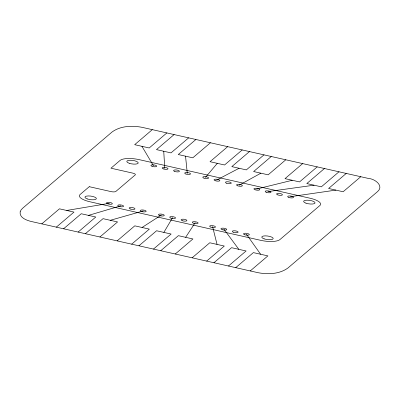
<?xml version="1.0" encoding="UTF-8"?>
<svg xmlns="http://www.w3.org/2000/svg" width="400" height="400" viewBox="0 0 400 400"><rect width="100%" height="100%" fill="white"/><g stroke="black" fill="none" stroke-linecap="round" stroke-linejoin="round"><path stroke-width="0.6" d="M163.85 232.4L172.65 217.57M185.645 237.32L195.2 222.665M205.41 177.475L217.29 163.34M41.805 223.86L59.44 208.825L73.97 212.105L56.325 227.145M152.315 129.65L134.68 144.685L149.21 147.97L166.855 132.925M63.59 228.785L81.235 213.745L95.765 217.025L78.12 232.07M174.12 134.565L156.475 149.61L171.005 152.89L188.65 137.85M85.385 233.71L103.03 218.665L117.56 221.95L99.915 236.99M195.915 139.49L178.27 154.53L192.8 157.81L210.44 142.77M117.155 240.875L134.79 225.84L149.32 229.12L131.675 244.16M227.665 146.665L210.03 161.7L224.555 164.98L242.2 149.94M138.94 245.8L156.585 230.76L171.115 234.04L153.47 249.08M249.465 151.58L231.82 166.62L246.35 169.905L263.995 154.86M160.735 250.72L178.38 235.68L192.91 238.96L175.265 254.005M271.26 156.5L253.615 171.545L268.145 174.825L285.79 159.785M192.14 257.805L209.775 242.77L224.305 246.05L206.66 261.095M302.65 163.6L285.015 178.635L299.54 181.915L317.185 166.875M213.925 262.735L231.57 247.69L246.1 250.975L228.455 266.015M324.45 168.515L306.805 183.555L321.335 186.835L338.98 171.795M235.72 267.655L253.365 252.615L267.895 255.895L250.25 270.935M346.245 173.435L328.6 188.475L343.13 191.755L360.775 176.715M142.055 227.48L161.365 215.025M239.245 185.115L260.88 173.185M216.695 180.025L239.085 168.265M88.5 215.385L120.71 205.84M110.295 220.305L143.255 210.935M256.63 189.04L292.275 180.275M66.705 210.465L109.425 203.295M290.46 196.68L335.865 190.115M267.915 191.59L314.07 185.195M223.87 229.135L238.835 249.33M246.415 234.23L260.63 254.255M141.945 146.325L153.47 165.745M212.585 226.59L217.04 244.41M185.535 156.17L187.3 173.385M163.74 151.25L164.755 168.295M20.16 211.805C19.28 217.875 26.75 220.4 31.44 221.525L258.035 272.695C267.97 274.57 279.375 274.175 287.845 268.075L377.32 191.8C384.575 185.985 374.76 178.755 368.56 178.475L141.965 127.305C132.03 125.43 120.625 125.825 112.155 131.925L22.68 208.2L21.085 209.905L20.16 211.805M89.265 186.69L80.12 194.485A15.4 4.785 7.8 0 0 89.945 201.775L260.67 240.325A15.4 4.785 7.8 0 0 279.9 239.595L319.88 205.515A15.4 4.785 7.8 0 0 310.055 198.225L139.33 159.675A15.4 4.785 7.8 0 0 120.1 160.405L110.955 168.2L132.745 173.12A3.85 1.195 7.8 0 1 135.205 174.945L115.87 191.425A3.85 1.195 7.8 0 1 111.06 191.61L89.265 186.69M107.73 203.83A2.93 0.91 7.8 0 0 112.315 203.74A2.93 0.91 7.8 0 0 108.225 202.31A2.93 0.91 7.8 0 0 107.73 203.83M87.325 198.935A5.775 1.795 7.8 0 0 96.36 198.76A5.775 1.795 7.8 0 0 88.305 195.935A5.775 1.795 7.8 0 0 87.325 198.935M129.175 163.255A5.775 1.795 7.8 0 0 138.215 163.08A5.775 1.795 7.8 0 0 130.155 160.255A5.775 1.795 7.8 0 0 129.175 163.255M306 203.18A5.775 1.795 7.8 0 0 315.035 203.005A5.775 1.795 7.8 0 0 306.975 200.185A5.775 1.795 7.8 0 0 306 203.18M264.145 238.86A5.775 1.795 7.8 0 0 273.185 238.685A5.775 1.795 7.8 0 0 265.125 235.865A5.775 1.795 7.8 0 0 264.145 238.86M203.985 178.14A2.93 0.91 7.8 0 0 208.585 178.06A2.93 0.91 7.8 0 0 204.505 176.625A2.93 0.91 7.8 0 0 203.985 178.14M266.385 192.34A2.93 0.91 7.8 0 0 270.98 192.26A2.93 0.91 7.8 0 0 266.905 190.825A2.93 0.91 7.8 0 0 266.385 192.34M255.115 189.775A2.93 0.91 7.8 0 0 259.715 189.695A2.93 0.91 7.8 0 0 255.64 188.26A2.93 0.91 7.8 0 0 255.115 189.775M277.8 194.895A2.93 0.91 7.8 0 0 282.395 194.815A2.93 0.91 7.8 0 0 278.32 193.375A2.93 0.91 7.8 0 0 277.8 194.895M288.895 197.465A2.93 0.91 7.8 0 0 293.495 197.385A2.93 0.91 7.8 0 0 289.42 195.945A2.93 0.91 7.8 0 0 288.895 197.465M163.395 168.905A2.93 0.91 7.8 0 0 167.995 168.825A2.93 0.91 7.8 0 0 163.915 167.385A2.93 0.91 7.8 0 0 163.395 168.905M174.81 171.455A2.93 0.91 7.8 0 0 179.41 171.375A2.93 0.91 7.8 0 0 175.33 169.935A2.93 0.91 7.8 0 0 174.81 171.455M185.905 174.025A2.93 0.91 7.8 0 0 190.505 173.945A2.93 0.91 7.8 0 0 186.43 172.51A2.93 0.91 7.8 0 0 185.905 174.025M152.125 166.34A2.93 0.91 7.8 0 0 156.725 166.26A2.93 0.91 7.8 0 0 152.65 164.82A2.93 0.91 7.8 0 0 152.125 166.34M215.25 180.705A2.93 0.91 7.8 0 0 219.85 180.625A2.93 0.91 7.8 0 0 215.775 179.185A2.93 0.91 7.8 0 0 215.25 180.705M226.665 183.255A2.93 0.91 7.8 0 0 231.265 183.175A2.93 0.91 7.8 0 0 227.19 181.74A2.93 0.91 7.8 0 0 226.665 183.255M237.765 185.83A2.93 0.91 7.8 0 0 242.36 185.745A2.93 0.91 7.8 0 0 238.285 184.31A2.93 0.91 7.8 0 0 237.765 185.83M244.72 234.765A2.93 0.91 7.8 0 0 249.31 234.675A2.93 0.91 7.8 0 0 245.22 233.245A2.93 0.91 7.8 0 0 244.72 234.765M233.52 232.28A2.93 0.91 7.8 0 0 238.11 232.19A2.93 0.91 7.8 0 0 234.02 230.76A2.93 0.91 7.8 0 0 233.52 232.28M210.89 227.125A2.93 0.91 7.8 0 0 215.475 227.035A2.93 0.91 7.8 0 0 211.385 225.605A2.93 0.91 7.8 0 0 210.89 227.125M222.175 229.675A2.93 0.91 7.8 0 0 226.76 229.585A2.93 0.91 7.8 0 0 222.67 228.15A2.93 0.91 7.8 0 0 222.175 229.675M193.505 223.2A2.93 0.91 7.8 0 0 198.095 223.11A2.93 0.91 7.8 0 0 194 221.68A2.93 0.91 7.8 0 0 193.505 223.2M182.305 220.715A2.93 0.91 7.8 0 0 186.895 220.625A2.93 0.91 7.8 0 0 182.8 219.195A2.93 0.91 7.8 0 0 182.305 220.715M170.955 218.11A2.93 0.91 7.8 0 0 175.545 218.02A2.93 0.91 7.8 0 0 171.455 216.585A2.93 0.91 7.8 0 0 170.955 218.11M159.67 215.56A2.93 0.91 7.8 0 0 164.26 215.47A2.93 0.91 7.8 0 0 160.17 214.04A2.93 0.91 7.8 0 0 159.67 215.56M141.56 211.47A2.93 0.91 7.8 0 0 146.15 211.38A2.93 0.91 7.8 0 0 142.06 209.95A2.93 0.91 7.8 0 0 141.56 211.47M130.36 208.985A2.93 0.91 7.8 0 0 134.95 208.9A2.93 0.91 7.8 0 0 130.86 207.465A2.93 0.91 7.8 0 0 130.36 208.985M119.015 206.38A2.93 0.91 7.8 0 0 123.6 206.29A2.93 0.91 7.8 0 0 119.51 204.855A2.93 0.91 7.8 0 0 119.015 206.38"/></g></svg>
